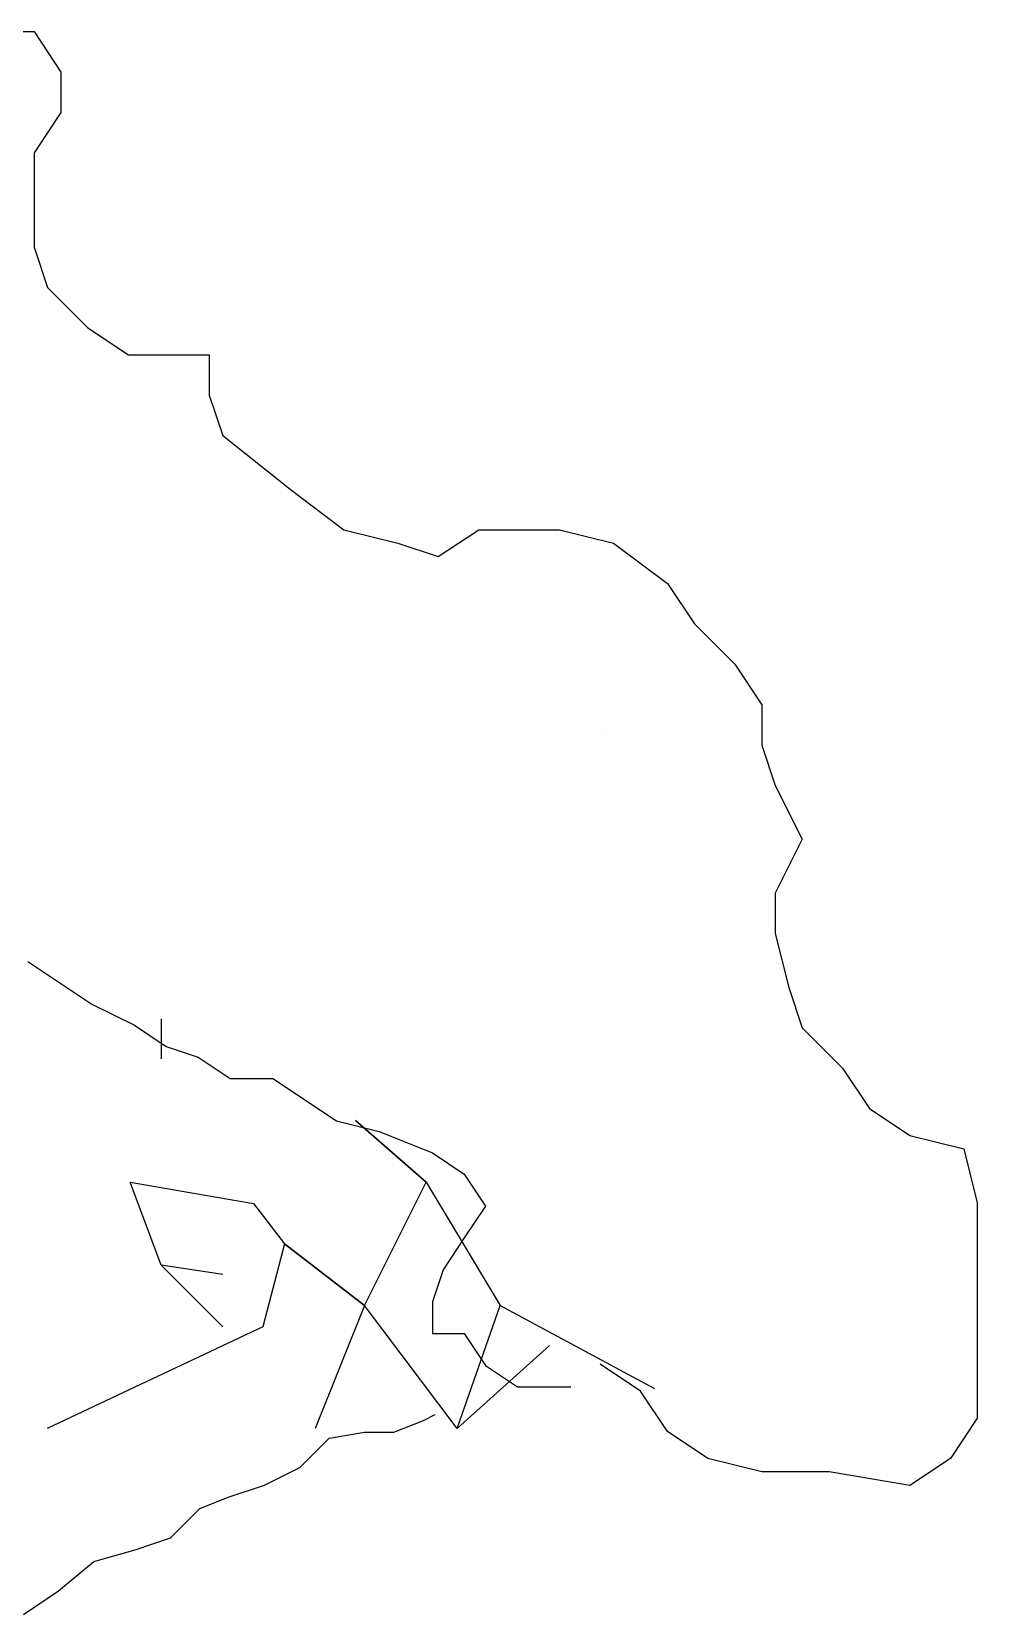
# Model space of a CAD drawing. Header units: inches. Extents: x 15 to 22798, y 21 to 21519.
# Drawn here: x 3759.1 to 3814.8, y 1031.1 to 1124.4 of the extents above; entities that cross this region are included whole.
import ezdxf

# ---------------------------------------------------------------- set-up
doc = ezdxf.new("R2010")
doc.units = ezdxf.units.IN
doc.header["$MEASUREMENT"] = 0
doc.layers.add('pino marittimo', color=7, linetype='Continuous')

msp = doc.modelspace()

# ---------------------------------------------------------------- linework, layer by layer
at = {"layer": 'pino marittimo'}
for p, q in [((3792.71, 1083.304), (3792.71, 1083.304)), ((3766.72, 1066.22), (3766.72, 1063.857)), ((3782.351, 1056.587), (3778.17, 1060.222)), ((3778.17, 1060.222), (3782.351, 1056.587)), ((3766.72, 1051.68), (3764.903, 1056.587)), ((3764.903, 1056.587), (3772.173, 1055.315)), ((3778.716, 1049.318), (3782.351, 1056.587)), ((3782.351, 1056.587), (3786.712, 1049.318)), ((3772.173, 1055.315), (3773.99, 1052.952)), ((3773.99, 1052.952), (3772.718, 1048.045)), ((3773.99, 1052.952), (3778.716, 1049.318)), ((3778.716, 1049.318), (3773.99, 1052.952)), ((3770.355, 1051.135), (3766.72, 1051.68)), ((3770.355, 1048.045), (3766.72, 1051.68)), ((3778.716, 1049.318), (3775.808, 1042.048)), ((3784.168, 1042.048), (3778.716, 1049.318)), ((3784.168, 1042.048), (3786.712, 1049.318)), ((3786.712, 1049.318), (3795.8, 1044.411)), ((3772.718, 1048.045), (3759.996, 1042.048)), ((3789.62, 1046.955), (3784.168, 1042.048))]:
    msp.add_line(p, q, dxfattribs=at)
for points in [[(3752.871, 1124.43), (3759.227, 1124.43), (3760.816, 1122.049), (3760.816, 1119.667), (3759.227, 1117.286), (3759.227, 1111.729), (3760.021, 1109.348), (3762.405, 1106.966), (3764.788, 1105.378), (3769.555, 1105.378), (3769.555, 1102.997), (3770.349, 1100.615), (3774.321, 1097.44), (3777.499, 1095.059), (3780.677, 1094.265), (3783.06, 1093.471), (3785.443, 1095.059), (3790.21, 1095.059), (3793.388, 1094.265), (3796.565, 1091.883), (3798.154, 1089.502), (3800.538, 1087.12), (3802.126, 1084.739), (3802.126, 1082.357), (3802.921, 1079.976), (3804.51, 1076.801), (3802.921, 1073.625), (3802.921, 1071.244), (3803.715, 1068.069), (3804.51, 1065.687), (3806.893, 1063.306), (3808.482, 1060.924), (3810.865, 1059.337), (3814.043, 1058.543), (3814.837, 1055.367), (3814.837, 1042.666), (3813.249, 1040.285), (3810.865, 1038.697), (3806.099, 1039.491), (3802.126, 1039.491), (3798.949, 1040.285), (3796.565, 1041.872), (3794.977, 1044.254), (3792.593, 1045.842)], [(3758.868, 1069.596), (3760.75, 1068.342), (3762.633, 1067.088), (3765.142, 1065.834), (3767.025, 1064.581), (3768.907, 1063.954), (3770.789, 1062.7), (3773.299, 1062.7), (3777.064, 1060.192), (3779.573, 1059.565), (3782.711, 1058.311), (3784.593, 1057.057), (3785.848, 1055.176), (3784.593, 1053.295), (3783.338, 1051.415), (3782.711, 1049.534), (3782.711, 1047.653), (3784.593, 1047.653), (3785.848, 1045.772), (3787.73, 1044.518), (3790.867, 1044.518)], [(3758.597, 1031.096), (3760.677, 1032.482), (3762.758, 1034.214), (3765.186, 1034.907), (3767.266, 1035.6), (3769, 1037.333), (3770.734, 1038.026), (3772.815, 1038.719), (3774.896, 1039.759), (3776.63, 1041.491), (3778.71, 1041.838), (3780.444, 1041.838), (3782.178, 1042.531), (3782.872, 1042.877)]]:
    msp.add_lwpolyline(points, dxfattribs=at)

doc.saveas('drawing.dxf')
